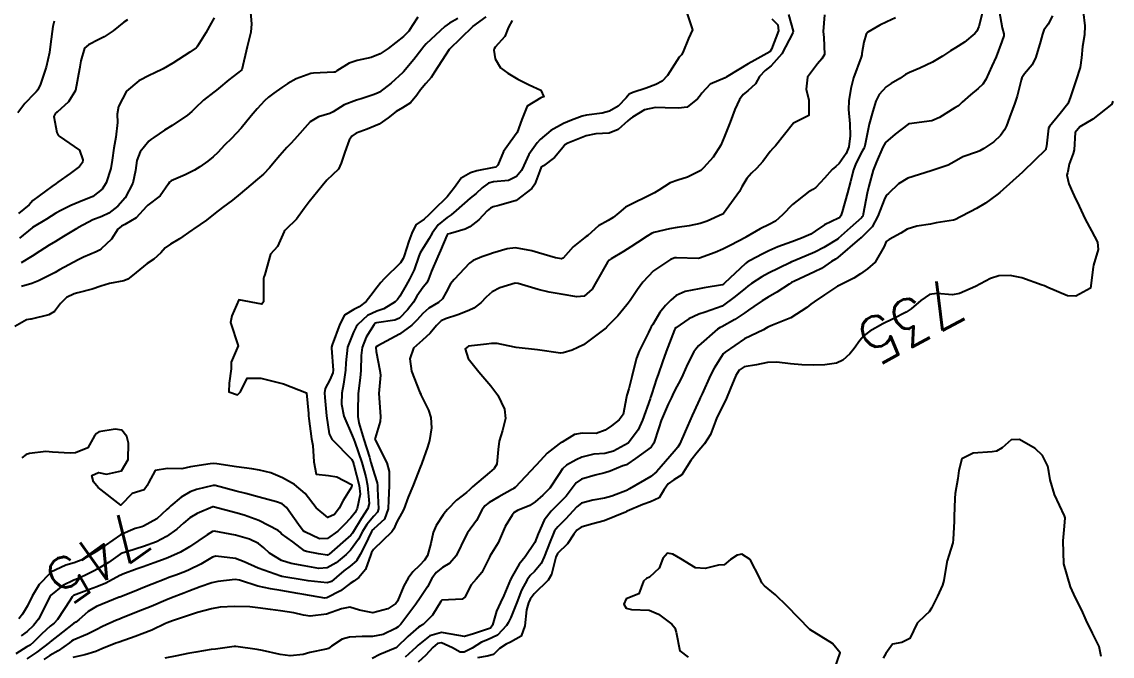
# Model space of a CAD drawing. Header units: metres. Extents: x 318500 to 325275, y 7408834 to 7428799.
# Drawn here: x 323891.1 to 323985.8, y 7421386 to 7421441.2 of the extents above; entities that cross this region are included whole.
import ezdxf
from ezdxf.enums import TextEntityAlignment as Align

# ---------------------------------------------------------------- set-up
doc = ezdxf.new("R2010")
doc.units = ezdxf.units.M
doc.header["$MEASUREMENT"] = 0
for name, color, linetype in [('Cotas', 45, 'Continuous'), ('Curvas de Nivel 1m', 11, 'Continuous'), ('Curvas de Nivel 5m', 15, 'Continuous'), ('Vias Primárias', 230, 'Continuous')]:
    doc.layers.add(name, color=color, linetype=linetype)
doc.styles.add('Style-STANDARD', font='STANDARD.shx')

msp = doc.modelspace()

# ---------------------------------------------------------------- linework, layer by layer
at = {"layer": 'Curvas de Nivel 1m', "flags": 128}
for points, elevation in [([(323948.909, 7421441.875), (323949.378, 7421440.499), (323949.011, 7421439.74), (323948.533, 7421438.507), (323948.412, 7421438.325), (323948.226, 7421438.101), (323947.202, 7421436.525), (323946.725, 7421436.01), (323946.198, 7421435.73), (323945.343, 7421435.403), (323944.187, 7421435.044), (323943.87, 7421434.888), (323943.616, 7421434.576), (323942.916, 7421433.835), (323942.163, 7421433.426), (323941.511, 7421433.249), (323940.156, 7421433.053), (323939.794, 7421432.987), (323938.846, 7421432.64), (323938.147, 7421432.336), (323937.062, 7421431.74), (323936.133, 7421430.956), (323935.88, 7421430.674), (323935.157, 7421429.642), (323934.721, 7421428.691), (323934.523, 7421428.264), (323934.086, 7421427.739), (323933.395, 7421427.395), (323932.078, 7421427.258), (323931.652, 7421427.159), (323931.094, 7421426.74), (323930.561, 7421426.249), (323930.061, 7421425.857), (323928.823, 7421424.768), (323928.41, 7421424.409), (323928.041, 7421424.167), (323927.283, 7421423.539), (323926.742, 7421422.799), (323926.48, 7421422.336), (323926.001, 7421421.573), (323925.71, 7421421.097), (323925.597, 7421420.814), (323925.182, 7421419.613), (323924.787, 7421418.822), (323924.488, 7421418.298), (323923.948, 7421417.333), (323923.747, 7421417.029), (323923.542, 7421416.836), (323922.539, 7421416.243), (323921.928, 7421416.032), (323921.139, 7421415.65), (323920.293, 7421414.876), (323920.131, 7421414.655), (323919.903, 7421414.213), (323919.402, 7421412.887), (323919.238, 7421411.521), (323919.22, 7421410.89), (323919.045, 7421409.689), (323918.892, 7421408.894), (323918.854, 7421407.928), (323919.057, 7421406.891), (323919.785, 7421405.222), (323919.93, 7421404.878), (323920.017, 7421404.637), (323920.624, 7421402.871), (323920.992, 7421401.613), (323921.141, 7421400.866), (323921.275, 7421399.296), (323921.156, 7421398.865), (323920.571, 7421397.986), (323919.902, 7421396.878), (323919.816, 7421396.731), (323919.667, 7421396.543), (323917.799, 7421394.908), (323917.717, 7421394.841), (323917.649, 7421394.816), (323916.859, 7421394.922), (323915.833, 7421395.118), (323915.653, 7421395.204), (323914.629, 7421395.982), (323913.667, 7421396.68), (323913.525, 7421396.819), (323913.351, 7421396.965), (323911.683, 7421397.83), (323910.407, 7421398.292), (323909.692, 7421398.485), (323907.726, 7421399.014), (323907.7, 7421399.008), (323906.328, 7421398.423), (323905.685, 7421398.048), (323905.148, 7421397.608), (323904.559, 7421397.087), (323903.663, 7421396.435), (323902.784, 7421395.984), (323901.654, 7421395.56), (323900.314, 7421395.14), (323899.81, 7421394.985), (323899.646, 7421394.897), (323898.621, 7421394.18), (323897.626, 7421393.586), (323897.365, 7421393.442), (323896.862, 7421393.188), (323896.018, 7421392.792), (323895.611, 7421392.629), (323894.653, 7421392.166), (323893.591, 7421391.31), (323893.552, 7421391.269), (323893.531, 7421391.231), (323893.487, 7421391.129), (323892.545, 7421389.245), (323892.108, 7421388.706), (323891.554, 7421388.182), (323891.024, 7421387.789)], 744), ([(323910.945, 7421442.345), (323911.033, 7421441.008), (323910.977, 7421440.281), (323910.661, 7421439.014), (323910.21, 7421437.02), (323909.083, 7421436.151), (323908.185, 7421435.374), (323908.006, 7421435.228), (323907.764, 7421435.054), (323906.874, 7421434.358), (323906.159, 7421433.687), (323905.849, 7421433.38), (323905.49, 7421433.08), (323904.141, 7421432.162), (323903.479, 7421431.764), (323902.559, 7421431.116), (323902.301, 7421430.945), (323902.125, 7421430.812), (323901.365, 7421429.877), (323901.074, 7421429.135), (323900.965, 7421428.259), (323900.727, 7421427.14), (323900.057, 7421425.89), (323899.437, 7421425.159), (323898.659, 7421424.552), (323898.036, 7421424.259), (323897.262, 7421423.957), (323896.021, 7421423.294), (323895.961, 7421423.26), (323895.858, 7421423.202), (323894.718, 7421422.511), (323894.003, 7421422.088), (323893.473, 7421421.763), (323892.646, 7421421.25), (323891.986, 7421420.811), (323891.03, 7421420.219)], 749), ([(323957.704, 7421441.811), (323958.123, 7421440.382), (323958.103, 7421440.227), (323957.138, 7421438.396), (323956.22, 7421437.369), (323955.673, 7421436.958), (323955.192, 7421436.42), (323954.847, 7421435.776), (323954.191, 7421435.183), (323953.765, 7421434.858), (323953.448, 7421434.441), (323953.057, 7421433.557), (323952.637, 7421432.453), (323952.137, 7421431.157), (323951.825, 7421430.465), (323951.163, 7421429.426), (323950.325, 7421428.487), (323950.219, 7421428.368), (323950.096, 7421428.253), (323948.926, 7421427.663), (323948.084, 7421427.423), (323947.426, 7421427.174), (323946.456, 7421426.534), (323946.068, 7421426.308), (323945.56, 7421426.043), (323944.058, 7421425.336), (323943.551, 7421425.079), (323942.968, 7421424.581), (323942.467, 7421424.163), (323942.04, 7421423.913), (323941.194, 7421423.441), (323940.27, 7421422.616), (323940.127, 7421422.51), (323940.017, 7421422.441), (323939.013, 7421421.627), (323938.139, 7421420.648), (323937.989, 7421420.58), (323937.456, 7421420.655), (323935.996, 7421421.091), (323935.413, 7421421.264), (323934.003, 7421421.533), (323933.267, 7421421.445), (323931.995, 7421421.058), (323931.749, 7421420.977), (323931.078, 7421420.739), (323930.31, 7421420.424), (323929.984, 7421420.186), (323928.65, 7421418.77), (323928.351, 7421418.388), (323927.954, 7421417.692), (323927.634, 7421417.096), (323927.305, 7421416.79), (323926.451, 7421416.283), (323925.925, 7421415.837), (323925.444, 7421415.28), (323924.981, 7421414.814), (323923.902, 7421414.019), (323922.038, 7421413.004), (323921.891, 7421412.933), (323921.857, 7421412.894), (323921.85, 7421412.86), (323921.885, 7421412.521), (323922.212, 7421410.855), (323922.244, 7421410.464), (323922.117, 7421408.856), (323922.223, 7421407.263), (323922.27, 7421406.853), (323922.216, 7421406.442), (323921.782, 7421404.991), (323921.768, 7421404.873), (323921.78, 7421404.835), (323922.796, 7421402.844), (323923.002, 7421402.101), (323923.008, 7421400.841), (323922.955, 7421399.598), (323922.92, 7421398.842), (323922.603, 7421397.93), (323921.674, 7421397.113), (323921.546, 7421396.987), (323921.475, 7421396.862), (323920.885, 7421395.64), (323920.496, 7421394.872), (323920.185, 7421394.332), (323919.635, 7421393.848), (323919.073, 7421393.444), (323918.44, 7421392.898), (323917.997, 7421392.522), (323917.612, 7421392.395), (323915.971, 7421392.579), (323915.615, 7421392.64), (323913.692, 7421392.959), (323913.62, 7421392.977), (323913.597, 7421392.983), (323911.63, 7421393.673), (323910.405, 7421394.242), (323909.643, 7421394.53), (323907.952, 7421394.73), (323907.644, 7421394.64), (323906.653, 7421394.036), (323905.627, 7421393.529), (323905.299, 7421393.4), (323904.466, 7421393.087), (323903.855, 7421392.858), (323903.615, 7421392.766), (323902.425, 7421392.294), (323901.603, 7421391.961), (323901.005, 7421391.722), (323899.59, 7421391.166), (323899.546, 7421391.151), (323897.582, 7421390.363), (323896.845, 7421389.92), (323896.039, 7421389.195), (323895.769, 7421388.996), (323895.565, 7421388.86), (323894.636, 7421388.131), (323893.541, 7421387.268), (323893.519, 7421387.251), (323893.498, 7421387.231), (323892.395, 7421386.379), (323891.518, 7421385.796)], 742), ([(323960.838, 7421441.788), (323960.728, 7421440.345), (323960.791, 7421439.806), (323960.847, 7421438.344), (323960.623, 7421437.949), (323960.222, 7421437.517), (323959.371, 7421436.363), (323959.247, 7421435.312), (323959.485, 7421434.36), (323959.492, 7421433.029), (323958.15, 7421432.38), (323956.58, 7421430.403), (323956.354, 7421430.179), (323956.123, 7421429.915), (323955.476, 7421429.05), (323954.92, 7421428.422), (323954.506, 7421428.014), (323954.087, 7421427.561), (323953.673, 7421426.84), (323953.452, 7421426.439), (323952.051, 7421424.521), (323951.983, 7421424.461), (323950.656, 7421423.865), (323950.037, 7421423.648), (323949.095, 7421423.439), (323948.032, 7421423.295), (323947.365, 7421423.185), (323946.025, 7421422.865), (323945.795, 7421422.772), (323945.439, 7421422.549), (323944.58, 7421421.993), (323944.006, 7421421.608), (323943.367, 7421421.209), (323942.294, 7421420.587), (323942.118, 7421420.459), (323941.987, 7421420.294), (323941.04, 7421418.604), (323940.642, 7421417.928), (323939.951, 7421417.339), (323939.319, 7421417.26), (323937.953, 7421417.496), (323936.928, 7421417.687), (323935.959, 7421417.919), (323934.234, 7421418.428), (323933.966, 7421418.446), (323932.622, 7421418.059), (323931.955, 7421417.702), (323931.437, 7421417.246), (323930.968, 7421416.74), (323930.379, 7421416.3), (323929.93, 7421416.089), (323928.971, 7421415.718), (323927.919, 7421415.359), (323927.529, 7421415.172), (323927.11, 7421414.788), (323926.575, 7421414.122), (323925.897, 7421413.51), (323925.127, 7421412.811), (323924.798, 7421411.895), (323924.964, 7421410.813), (323925.689, 7421408.945), (323925.753, 7421408.801), (323925.775, 7421408.746), (323925.828, 7421408.639), (323926.431, 7421407.409), (323926.627, 7421406.792), (323926.692, 7421405.896), (323926.527, 7421404.793), (323926.353, 7421404.212), (323925.846, 7421402.799), (323925.823, 7421402.726), (323925.747, 7421402.519), (323925.078, 7421400.81), (323924.676, 7421399.855), (323924.298, 7421398.821), (323924.087, 7421398.431), (323923.683, 7421397.716), (323923.413, 7421397.095), (323923.239, 7421396.836), (323921.654, 7421395.31), (323921.478, 7421395.035), (323921.413, 7421394.862), (323920.942, 7421393.555), (323920.36, 7421392.873), (323919.93, 7421392.562), (323919.612, 7421392.338), (323918.768, 7421391.727), (323917.593, 7421391.095), (323917.428, 7421391.077), (323915.597, 7421391.39), (323915.063, 7421391.48), (323913.602, 7421391.731), (323912.704, 7421391.873), (323911.607, 7421392.109), (323909.99, 7421392.639), (323909.615, 7421392.694), (323908.132, 7421392.515), (323907.61, 7421392.404), (323906.596, 7421392.064), (323905.599, 7421391.69), (323905.154, 7421391.52), (323904.085, 7421391.093), (323903.588, 7421390.887), (323902.333, 7421390.362), (323901.579, 7421390.057), (323899.762, 7421389.337), (323899.571, 7421389.261), (323899.318, 7421389.154), (323898.108, 7421388.626), (323897.557, 7421388.333), (323896.804, 7421387.935), (323895.543, 7421387.426), (323895.403, 7421387.342), (323895.228, 7421387.205), (323894.24, 7421386.509), (323893.523, 7421386.082), (323893.007, 7421385.748)], 741), ([(323974.552, 7421441.9), (323974.269, 7421440.769), (323974.077, 7421440.358), (323973.91, 7421440.174), (323973.009, 7421439.422), (323972.241, 7421438.91), (323971.782, 7421438.652), (323971.086, 7421438.207), (323970.225, 7421437.684), (323969.137, 7421437.154), (323968.215, 7421436.772), (323967.874, 7421436.593), (323967.393, 7421436.258), (323966.65, 7421435.819), (323966.199, 7421435.534), (323965.597, 7421434.871), (323965.315, 7421434.283), (323965.033, 7421433.421), (323964.736, 7421432.291), (323964.38, 7421430.544), (323964.307, 7421430.297), (323964.249, 7421430.177), (323964.125, 7421429.948), (323963.565, 7421428.851), (323963.353, 7421428.311), (323963.104, 7421427.295), (323962.852, 7421426.318), (323962.391, 7421424.663), (323962.273, 7421424.327), (323962.176, 7421424.2), (323962.047, 7421424.116), (323960.856, 7421423.523), (323960.029, 7421422.971), (323959.649, 7421422.732), (323958.849, 7421422.368), (323958.015, 7421422.064), (323956.783, 7421421.624), (323956.003, 7421421.274), (323955.429, 7421420.986), (323954.394, 7421420.426), (323954.133, 7421420.284), (323953.987, 7421420.175), (323952.165, 7421418.457), (323952.063, 7421418.365), (323951.968, 7421418.32), (323950.391, 7421418.056), (323949.962, 7421417.982), (323948.726, 7421417.735), (323947.953, 7421417.399), (323947.475, 7421416.989), (323947.037, 7421416.524), (323946.543, 7421415.919), (323945.915, 7421414.865), (323945.792, 7421414.662), (323945.717, 7421414.543), (323945.534, 7421414.173), (323944.727, 7421412.557), (323944.495, 7421411.946), (323944.161, 7421410.565), (323944.105, 7421410.317), (323943.84, 7421409.27), (323943.672, 7421408.732), (323943.63, 7421408.572), (323943.343, 7421407.047), (323943.012, 7421406.578), (323942.324, 7421406.063), (323941.796, 7421405.675), (323940.991, 7421405.403), (323939.792, 7421405.423), (323939.115, 7421405.305), (323938.048, 7421404.646), (323937.88, 7421404.547), (323937.778, 7421404.487), (323936.732, 7421403.689), (323935.808, 7421402.669), (323935.749, 7421402.6), (323933.962, 7421400.697), (323933.826, 7421400.602), (323933.728, 7421400.554), (323932.533, 7421399.897), (323931.71, 7421399.392), (323931.334, 7421399.097), (323931.076, 7421398.729), (323930.596, 7421397.826), (323929.829, 7421396.748), (323929.667, 7421396.492), (323928.845, 7421394.762), (323928.288, 7421394.122), (323927.634, 7421393.735), (323927.094, 7421393.319), (323926.732, 7421392.789), (323926.341, 7421392.061), (323925.592, 7421390.923), (323925.542, 7421390.849), (323925.51, 7421390.801), (323925.335, 7421390.551), (323924.014, 7421388.823), (323923.797, 7421388.596), (323923.564, 7421388.424), (323922.483, 7421387.919), (323921.553, 7421387.744), (323920.677, 7421387.745), (323919.552, 7421387.687), (323918.936, 7421387.503), (323918.002, 7421386.903), (323917.734, 7421386.71), (323917.536, 7421386.644), (323916.113, 7421386.35), (323915.529, 7421386.174), (323914.415, 7421386.062), (323913.528, 7421386.19), (323911.993, 7421386.523), (323911.534, 7421386.612), (323909.684, 7421386.872), (323909.538, 7421386.87), (323907.918, 7421386.653), (323907.533, 7421386.602), (323906.203, 7421386.387), (323905.528, 7421386.252), (323904.555, 7421386.054), (323903.521, 7421385.845)], 739), ([(323976.033, 7421442.144), (323976.268, 7421440.65), (323976.428, 7421440.138), (323976.425, 7421439.972), (323976.253, 7421439.458), (323975.758, 7421438.147), (323975.397, 7421437.321), (323974.86, 7421436.16), (323974.603, 7421435.766), (323974.198, 7421435.375), (323973.524, 7421434.842), (323972.797, 7421434.184), (323972.477, 7421433.887), (323972.175, 7421433.697), (323970.828, 7421432.872), (323970.164, 7421432.577), (323968.204, 7421432.303), (323968.151, 7421432.292), (323968.123, 7421432.277), (323968.089, 7421432.251), (323966.994, 7421431.409), (323966.134, 7421430.692), (323965.906, 7421430.273), (323965.374, 7421429.018), (323965.063, 7421428.286), (323964.681, 7421426.893), (323964.561, 7421426.293), (323964.212, 7421424.457), (323964.17, 7421424.298), (323964.127, 7421424.221), (323964.048, 7421424.137), (323963.074, 7421423.275), (323962.04, 7421422.33), (323962.02, 7421422.315), (323960.792, 7421421.563), (323960.008, 7421421.164), (323958.146, 7421420.378), (323957.989, 7421420.306), (323957.843, 7421420.237), (323955.979, 7421419.332), (323955.383, 7421419.009), (323954.505, 7421418.425), (323954.19, 7421418.204), (323953.964, 7421418.027), (323953.086, 7421417.31), (323951.94, 7421416.46), (323950.467, 7421415.947), (323949.929, 7421415.754), (323949.061, 7421415.361), (323947.911, 7421414.585), (323947.872, 7421414.549), (323947.851, 7421414.511), (323947.811, 7421414.414), (323947.073, 7421412.522), (323946.77, 7421411.634), (323946.389, 7421410.532), (323946.251, 7421410.137), (323945.835, 7421408.876), (323945.751, 7421408.621), (323945.733, 7421408.541), (323945.692, 7421408.405), (323945.015, 7421406.552), (323944.658, 7421405.697), (323943.802, 7421404.57), (323943.78, 7421404.554), (323942.507, 7421403.844), (323941.766, 7421403.66), (323940.789, 7421403.58), (323939.761, 7421403.34), (323939.273, 7421403.111), (323938.429, 7421402.633), (323938.065, 7421402.319), (323937.742, 7421401.83), (323936.959, 7421400.652), (323936.351, 7421400.03), (323935.712, 7421399.445), (323935.242, 7421399.142), (323934.166, 7421398.693), (323933.873, 7421398.521), (323933.694, 7421398.303), (323933.084, 7421397.301), (323932.821, 7421396.708), (323932.476, 7421395.898), (323931.759, 7421394.719), (323931.719, 7421394.649), (323931.646, 7421394.459), (323931.063, 7421393.294), (323930.562, 7421392.736), (323930.128, 7421392.227), (323929.596, 7421391.148), (323929.358, 7421390.989), (323927.592, 7421390.889), (323927.54, 7421390.831), (323927.512, 7421390.781), (323926.77, 7421389.596), (323925.953, 7421388.796), (323925.717, 7421388.649), (323925.566, 7421388.549), (323924.638, 7421387.729), (323923.668, 7421386.828), (323923.604, 7421386.764), (323923.538, 7421386.721), (323922.209, 7421386.171), (323921.525, 7421385.839)], 738), ([(323983.329, 7421442.05), (323983.475, 7421440.845), (323983.437, 7421440.048), (323983.262, 7421439.038), (323983.189, 7421438.051), (323983.068, 7421437.211), (323982.689, 7421436.055), (323982.558, 7421435.703), (323982.188, 7421434.57), (323982.048, 7421434.196), (323981.975, 7421434.063), (323981.323, 7421433.224), (323980.401, 7421432.086), (323980.322, 7421431.924), (323980.134, 7421430.379), (323980.088, 7421430.133), (323980.064, 7421430.091), (323979.1, 7421429.115), (323978.101, 7421428.162), (323978.076, 7421428.135), (323978.053, 7421428.111), (323976.082, 7421426.357), (323975.821, 7421426.144), (323974.823, 7421425.404), (323974.062, 7421424.948), (323973.553, 7421424.679), (323972.591, 7421424.185), (323972.23, 7421424.006), (323972.046, 7421423.951), (323970.559, 7421423.696), (323970.041, 7421423.603), (323968.859, 7421423.417), (323968.033, 7421423.141), (323967.473, 7421422.811), (323966.457, 7421422.266), (323966.214, 7421422.072), (323966.014, 7421421.643), (323965.255, 7421420.281), (323964.584, 7421419.699), (323963.985, 7421419.272), (323963.405, 7421418.882), (323962.244, 7421418.326), (323962.056, 7421418.242), (323961.968, 7421418.187), (323960.839, 7421417.459), (323959.947, 7421416.839), (323959.668, 7421416.631), (323959.309, 7421416.359), (323957.931, 7421415.433), (323956.334, 7421414.822), (323955.913, 7421414.623), (323955.778, 7421414.546), (323955.535, 7421414.414), (323954.436, 7421413.893), (323953.902, 7421413.611), (323952.196, 7421412.455), (323952.04, 7421412.306), (323951.884, 7421412.093), (323951.254, 7421411.085), (323950.935, 7421410.474), (323950.201, 7421408.842), (323950.043, 7421408.487), (323949.977, 7421408.349), (323949.833, 7421408.026), (323949.35, 7421406.96), (323949.151, 7421406.497), (323948.733, 7421405.564), (323948.273, 7421404.505), (323948.086, 7421404.198), (323947.773, 7421403.831), (323946.661, 7421402.526), (323946.233, 7421402.053), (323945.747, 7421401.658), (323943.907, 7421400.567), (323943.791, 7421400.508), (323943.729, 7421400.478), (323942.349, 7421399.952), (323941.717, 7421399.757), (323940.717, 7421399.603), (323939.711, 7421399.336), (323939.309, 7421399.021), (323938.963, 7421398.627), (323938.359, 7421397.968), (323937.679, 7421397.27), (323937.389, 7421396.929), (323937.255, 7421396.646), (323937.008, 7421395.994), (323936.494, 7421394.657), (323936.228, 7421394.075), (323935.631, 7421393.388), (323935.264, 7421393.037), (323935, 7421392.679), (323934.517, 7421391.776), (323934.111, 7421390.692), (323933.577, 7421389.394), (323933.339, 7421388.936), (323933.203, 7421388.704), (323932.421, 7421387.848), (323931.551, 7421387.455), (323931.025, 7421387.251), (323930.215, 7421386.74), (323929.536, 7421386.39), (323929.173, 7421386.394), (323928.507, 7421386.765), (323927.546, 7421387.178), (323927.203, 7421387.126), (323926.819, 7421386.787), (323926.191, 7421386.133), (323925.52, 7421385.497)], 736), ([(323928.97, 7421441.469), (323928.264, 7421441.064), (323927.856, 7421440.786), (323926.237, 7421439.258), (323926.021, 7421439.024), (323925.849, 7421438.814), (323925.14, 7421437.902), (323924.264, 7421436.829), (323924.239, 7421436.8), (323924.209, 7421436.767), (323923.193, 7421435.848), (323922.183, 7421435.076), (323922.043, 7421435.002), (323921.697, 7421434.867), (323920.576, 7421434.482), (323920.172, 7421434.368), (323919.105, 7421433.961), (323918.157, 7421433.353), (323917.863, 7421433.206), (323916.872, 7421432.929), (323916.145, 7421432.479), (323914.782, 7421430.96), (323914.476, 7421430.613), (323914.119, 7421430.243), (323913.515, 7421429.57), (323913.023, 7421428.981), (323912.604, 7421428.473), (323912.084, 7421427.936), (323911.581, 7421427.494), (323910.988, 7421427.006), (323910.062, 7421426.226), (323909.399, 7421425.684), (323908.534, 7421425.035), (323908.254, 7421424.831), (323908.044, 7421424.663), (323907.137, 7421423.95), (323906.022, 7421423.171), (323905.96, 7421423.132), (323905.87, 7421423.072), (323904.783, 7421422.314), (323904.001, 7421421.851), (323903.556, 7421421.545), (323903.161, 7421421.108), (323902.551, 7421420.547), (323901.98, 7421420.16), (323900.699, 7421419.139), (323900.304, 7421418.805), (323899.963, 7421418.655), (323898.699, 7421418.428), (323897.955, 7421418.213), (323897.198, 7421417.941), (323895.946, 7421417.615), (323895.629, 7421417.521), (323894.958, 7421417.215), (323894.458, 7421416.697), (323893.922, 7421416.005), (323893.446, 7421415.708), (323891.911, 7421415.339), (323891.842, 7421415.33), (323891.507, 7421415.264), (323890.486, 7421414.692)], 747), ([(323956.275, 7421441.434), (323956.778, 7421440.913), (323956.853, 7421440.401), (323956.236, 7421438.794), (323956.084, 7421438.56), (323955.84, 7421438.414), (323954.793, 7421437.856), (323954.221, 7421437.521), (323952.432, 7421436.457), (323952.301, 7421436.366), (323952.208, 7421436.307), (323950.91, 7421435.769), (323950.187, 7421434.982), (323949.985, 7421434.69), (323949.82, 7421434.494), (323948.907, 7421433.765), (323948.167, 7421433.676), (323946.998, 7421433.697), (323946.168, 7421433.724), (323945.194, 7421433.526), (323944.155, 7421432.888), (323943.968, 7421432.756), (323943.74, 7421432.574), (323942.9, 7421431.825), (323942.139, 7421431.511), (323940.967, 7421431.436), (323940.137, 7421431.282), (323938.531, 7421430.644), (323938.282, 7421430.493), (323938.124, 7421430.272), (323937.382, 7421429.386), (323936.409, 7421428.667), (323936.231, 7421428.536), (323936.093, 7421428.234), (323935.671, 7421427.081), (323935.411, 7421426.68), (323934.06, 7421425.655), (323932.54, 7421425.208), (323932.054, 7421425.109), (323931.81, 7421424.975), (323931.538, 7421424.735), (323930.807, 7421423.974), (323930.029, 7421423.372), (323929.619, 7421423.163), (323928.335, 7421422.775), (323928.092, 7421422.706), (323928.017, 7421422.592), (323927.478, 7421421.308), (323927.239, 7421420.791), (323926.69, 7421419.512), (323926.431, 7421418.803), (323926.273, 7421418.498), (323925.959, 7421418.109), (323925.428, 7421417.335), (323925.119, 7421416.818), (323924.615, 7421416.135), (323923.919, 7421415.431), (323923.513, 7421415.239), (323921.912, 7421415.012), (323921.804, 7421414.969), (323921.697, 7421414.862), (323921.011, 7421413.757), (323920.655, 7421412.872), (323920.577, 7421412.176), (323920.558, 7421410.873), (323920.487, 7421410.238), (323920.316, 7421408.875), (323920.281, 7421407.342), (323920.283, 7421406.875), (323920.37, 7421406.305), (323920.811, 7421404.87), (323921.292, 7421403.329), (323921.431, 7421402.863), (323921.74, 7421401.827), (323921.973, 7421401.097), (323921.994, 7421400.856), (323921.992, 7421400.59), (323922.093, 7421398.854), (323922.005, 7421398.546), (323921.69, 7421398.204), (323921.064, 7421397.481), (323920.7, 7421396.87), (323920.337, 7421396.2), (323919.654, 7421395.255), (323919.285, 7421394.885), (323918.391, 7421394.147), (323917.632, 7421393.716), (323916.888, 7421393.664), (323915.634, 7421393.885), (323914.507, 7421394.081), (323913.641, 7421394.345), (323912.611, 7421394.976), (323912.119, 7421395.448), (323911.658, 7421395.826), (323910.861, 7421396.201), (323909.665, 7421396.543), (323907.814, 7421396.894), (323907.668, 7421396.866), (323907.199, 7421396.58), (323905.655, 7421395.547), (323904.874, 7421395.082), (323904.05, 7421394.687), (323903.641, 7421394.527), (323902.596, 7421394.149), (323901.63, 7421393.808), (323901.123, 7421393.632), (323899.853, 7421393.147), (323899.685, 7421393.083), (323899.618, 7421393.046), (323898.392, 7421392.384), (323897.603, 7421392.059), (323896.968, 7421391.818), (323895.591, 7421391.295), (323895.529, 7421391.263), (323895.467, 7421391.202), (323895.281, 7421390.899), (323894.193, 7421389.221), (323893.89, 7421388.901), (323893.561, 7421388.633), (323892.826, 7421387.965), (323892.104, 7421387.252), (323891.801, 7421386.991), (323891.534, 7421386.834), (323890.567, 7421386.227)], 743), ([(323893.889, 7421441.236), (323893.793, 7421440.777), (323893.592, 7421439.24), (323893.483, 7421438.505), (323893.208, 7421437.245), (323892.705, 7421435.772), (323892.482, 7421435.255), (323892.342, 7421435.093), (323892.175, 7421434.952), (323891.358, 7421434.072), (323890.739, 7421433.274)], 752), ([(323900.262, 7421441.366), (323899.961, 7421441.154), (323899.011, 7421440.406), (323898.241, 7421439.885), (323897.791, 7421439.63), (323896.881, 7421439.193), (323896.546, 7421438.878), (323896.209, 7421437.787), (323896.128, 7421437.274), (323896.114, 7421437.201), (323896.104, 7421437.106), (323895.766, 7421435.206), (323895.155, 7421434.225), (323894.151, 7421433.329), (323894.091, 7421433.291), (323894.022, 7421433.232), (323893.855, 7421432.944), (323894.133, 7421431.566), (323894.236, 7421431.333), (323894.328, 7421431.227), (323896.112, 7421430.031), (323896.401, 7421429.197), (323896.354, 7421428.94), (323896.091, 7421428.611), (323895.3, 7421427.994), (323894.229, 7421427.228), (323894.069, 7421427.12), (323893.696, 7421426.865), (323892.054, 7421425.655), (323891.884, 7421425.43), (323891.739, 7421425.263), (323890.805, 7421424.506)], 751), ([(323925.49, 7421441.6), (323925.002, 7421440.823), (323924.715, 7421440.363), (323924.246, 7421439.903), (323922.915, 7421438.85), (323922.225, 7421438.391), (323921.44, 7421438.09), (323920.219, 7421437.806), (323919.537, 7421437.577), (323918.453, 7421436.908), (323918.301, 7421436.817), (323918.208, 7421436.792), (323916.434, 7421436.709), (323916.206, 7421436.676), (323914.931, 7421436.227), (323914.193, 7421435.818), (323913.687, 7421435.476), (323912.979, 7421434.982), (323912.524, 7421434.637), (323912.17, 7421434.298), (323911.548, 7421433.611), (323911.023, 7421433.007), (323910.139, 7421431.941), (323909.304, 7421431.028), (323908.709, 7421430.446), (323908.112, 7421429.831), (323907.714, 7421429.438), (323907.242, 7421429.053), (323906.57, 7421428.586), (323906.088, 7421428.289), (323905.284, 7421427.88), (323904.074, 7421427.357), (323903.923, 7421427.251), (323903.835, 7421427.102), (323903.109, 7421426.06), (323902.051, 7421425.243), (323901.933, 7421425.122), (323901.022, 7421424.148), (323900.026, 7421423.572), (323899.75, 7421423.429), (323899.432, 7421423.159), (323898.89, 7421422.283), (323897.994, 7421421.449), (323897.833, 7421421.341), (323897.541, 7421421.184), (323896.457, 7421420.724), (323895.983, 7421420.496), (323894.375, 7421419.625), (323893.972, 7421419.391), (323893.687, 7421419.234), (323892.544, 7421418.669), (323891.958, 7421418.439), (323891.058, 7421418.164)], 748), ([(323931.398, 7421441.614), (323930.26, 7421440.763), (323930.243, 7421440.75), (323928.23, 7421438.78), (323926.964, 7421436.799), (323926.658, 7421436.349), (323926.195, 7421435.806), (323925.734, 7421435.267), (323925.414, 7421434.818), (323924.857, 7421434.136), (323924.163, 7421433.701), (323923.611, 7421433.385), (323922.932, 7421432.848), (323922.144, 7421432.276), (323921.106, 7421431.842), (323920.136, 7421431.49), (323919.78, 7421431.247), (323919.526, 7421430.896), (323919.151, 7421429.863), (323918.842, 7421428.903), (323918.621, 7421428.376), (323918.084, 7421427.87), (323917.582, 7421427.412), (323917.174, 7421426.923), (323916.056, 7421425.535), (323915.628, 7421424.944), (323914.96, 7421424.027), (323914.023, 7421423.128), (323913.936, 7421423.047), (323913.891, 7421422.962), (323913.309, 7421421.662), (323912.705, 7421420.979), (323912.209, 7421419.223), (323912.13, 7421418.988), (323912.097, 7421418.859), (323912.101, 7421416.988), (323912.094, 7421416.832), (323911.935, 7421416.638), (323909.94, 7421417.02), (323909.335, 7421415.609), (323909.212, 7421415.027), (323909.89, 7421413.02), (323909.289, 7421411.606), (323909.274, 7421411.026), (323909.107, 7421409.762), (323909.087, 7421409.027), (323909.827, 7421408.745), (323910.081, 7421409.016), (323910.659, 7421410.197), (323911.848, 7421410.195), (323912.889, 7421409.929), (323913.841, 7421409.712), (323915.83, 7421408.94), (323915.994, 7421407.12), (323916.011, 7421406.937), (323916.038, 7421406.705), (323916.259, 7421404.933), (323916.363, 7421404.34), (323916.451, 7421402.929), (323916.675, 7421401.862), (323917.738, 7421401.736), (323918.471, 7421401.633), (323919.731, 7421400.951), (323919.763, 7421400.88), (323919.766, 7421400.843), (323919.727, 7421400.712), (323919.027, 7421399.574), (323918.679, 7421398.895), (323918.252, 7421398.341), (323917.688, 7421398.088), (323916.681, 7421398.925), (323915.719, 7421400.18), (323914.787, 7421400.949), (323913.736, 7421401.543), (323912.741, 7421401.976), (323911.742, 7421402.203), (323911.063, 7421402.32), (323909.745, 7421402.507), (323908.035, 7421402.749), (323907.747, 7421402.773), (323907.467, 7421402.764), (323905.744, 7421402.479), (323904.979, 7421402.318), (323903.742, 7421402.345), (323902.678, 7421402.173), (323902.1, 7421401.116), (323901.977, 7421400.866), (323901.721, 7421400.492), (323900.688, 7421400.163), (323899.7, 7421399.15), (323897.723, 7421400.695), (323897.313, 7421401.184), (323897.168, 7421401.753), (323897.738, 7421402.012), (323898.434, 7421401.867), (323899.74, 7421402.158), (323900.329, 7421403.141), (323900.365, 7421404.548), (323900.218, 7421405.143), (323899.788, 7421405.684), (323899.191, 7421405.757), (323897.785, 7421405.53), (323897.567, 7421405.399), (323897.392, 7421405.184), (323896.811, 7421404.142), (323895.758, 7421403.723), (323895.291, 7421403.673), (323893.758, 7421403.782), (323893.17, 7421403.828), (323891.756, 7421403.652), (323891.457, 7421403.561), (323891.081, 7421403.267)], 746), ([(323980.668, 7421441.701), (323980.273, 7421440.974), (323979.914, 7421440.446), (323979.786, 7421440.097), (323979.619, 7421439.465), (323979.222, 7421438.105), (323978.888, 7421437.453), (323978.218, 7421436.663), (323978.003, 7421436.323), (323977.938, 7421436.114), (323977.598, 7421434.71), (323977.395, 7421434.122), (323976.912, 7421432.874), (323976.648, 7421432.133), (323976.495, 7421431.795), (323976.148, 7421431.307), (323975.548, 7421430.739), (323974.69, 7421430.162), (323974.332, 7421429.962), (323974.126, 7421429.884), (323972.852, 7421429.45), (323972.112, 7421429.014), (323971.585, 7421428.721), (323970.1, 7421428.22), (323968.093, 7421427.578), (323967.264, 7421427.082), (323966.402, 7421426.267), (323966.233, 7421426.113), (323966.074, 7421425.846), (323965.49, 7421424.278), (323964.976, 7421423.345), (323964.022, 7421422.414), (323963.958, 7421422.364), (323963.892, 7421422.302), (323962.004, 7421420.697), (323961.788, 7421420.546), (323961.462, 7421420.335), (323960.593, 7421419.742), (323959.986, 7421419.436), (323958.231, 7421418.633), (323957.971, 7421418.506), (323957.761, 7421418.383), (323956.694, 7421417.664), (323955.952, 7421417.233), (323955.438, 7421416.924), (323954.704, 7421416.422), (323954.25, 7421416.112), (323953.932, 7421415.893), (323953.064, 7421415.302), (323951.913, 7421414.653), (323951.78, 7421414.594), (323951.54, 7421414.466), (323949.895, 7421413.021), (323949.65, 7421412.735), (323949.495, 7421412.494), (323948.945, 7421411.428), (323948.541, 7421410.503), (323948.318, 7421410.043), (323947.84, 7421409.166), (323947.63, 7421408.716), (323947.533, 7421408.514), (323947.251, 7421407.946), (323946.656, 7421406.527), (323946.435, 7421405.896), (323946.011, 7421404.537), (323945.777, 7421404.201), (323944.427, 7421403.227), (323943.753, 7421402.74), (323943.642, 7421402.681), (323943.327, 7421402.574), (323942.208, 7421402.123), (323941.744, 7421401.964), (323940.916, 7421401.777), (323939.738, 7421401.42), (323939.258, 7421401.101), (323938.904, 7421400.628), (323938.397, 7421399.956), (323937.709, 7421399.246), (323937.396, 7421398.953), (323937.08, 7421398.649), (323936.484, 7421397.862), (323935.956, 7421396.666), (323935.662, 7421395.914), (323934.822, 7421394.682), (323934.3, 7421394.031), (323933.622, 7421392.808), (323933.586, 7421392.735), (323933.567, 7421392.701), (323932.986, 7421391.32), (323932.696, 7421390.709), (323932.349, 7421389.945), (323931.98, 7421388.716), (323931.808, 7421388.476), (323931.565, 7421388.369), (323930.325, 7421387.972), (323929.555, 7421387.745), (323928.393, 7421387.932), (323927.56, 7421388.104), (323926.534, 7421387.811), (323925.543, 7421386.98), (323925.451, 7421386.891), (323925.351, 7421386.803), (323924.409, 7421385.934)], 737), ([(323984.893, 7421386.016), (323984.711, 7421386.86), (323984.128, 7421388.024), (323983.587, 7421389.169), (323983.207, 7421390.036), (323982.668, 7421391.102), (323982.222, 7421392.051), (323981.65, 7421394.06), (323981.594, 7421396.061), (323981.693, 7421397.334), (323981.756, 7421398.059), (323981.702, 7421398.22), (323980.829, 7421400.074), (323980.461, 7421401.367), (323980.352, 7421402.081), (323980.239, 7421402.557), (323979.774, 7421403.471), (323979.164, 7421404.096), (323977.792, 7421404.877), (323977.062, 7421404.85), (323976.275, 7421404.133), (323975.777, 7421403.847), (323975.42, 7421403.789), (323973.775, 7421403.679), (323972.77, 7421403.18), (323972.505, 7421402.183), (323972.441, 7421401.491), (323972.209, 7421400.185), (323972.161, 7421399.748), (323972.121, 7421398.186), (323972.119, 7421397.763), (323972.035, 7421396.186), (323971.983, 7421395.879), (323971.659, 7421394.782), (323971.513, 7421394.332), (323971.477, 7421394.193), (323971.211, 7421392.612), (323971.094, 7421392.198), (323970.666, 7421391.259), (323970.134, 7421390.212), (323969.927, 7421389.883), (323969.59, 7421389.558), (323968.898, 7421388.912), (323968.588, 7421388.235), (323968.245, 7421387.554), (323967.554, 7421387.211), (323966.742, 7421387.068), (323966.18, 7421386.264), (323965.952, 7421385.849)], 734), ([(323961.52, 7421384.33), (323962.207, 7421386.32), (323961.552, 7421387.127), (323959.57, 7421388.35), (323957.6, 7421390.38), (323956.571, 7421391.357), (323955.617, 7421392.142), (323955.383, 7421392.412), (323955.234, 7421392.805), (323954.391, 7421394.423), (323953.657, 7421394.889), (323953.266, 7421394.825), (323952.675, 7421394.445), (323952.109, 7421393.987), (323951.642, 7421393.931), (323950.458, 7421393.658), (323949.638, 7421393.716), (323948.362, 7421394.503), (323947.656, 7421394.908), (323947.199, 7421394.975), (323946.797, 7421394.523), (323946.482, 7421393.683), (323945.625, 7421392.9), (323945.373, 7421392.793), (323945.127, 7421392.545), (323944.716, 7421391.442), (323943.605, 7421391.028), (323943.411, 7421390.563), (323943.595, 7421390.206), (323944.06, 7421390.088), (323945.593, 7421390.041), (323946.417, 7421389.698), (323947.575, 7421388.825), (323947.824, 7421388.506), (323947.941, 7421388.128), (323948.266, 7421386.499), (323948.993, 7421385.947)], 734)]:
    msp.add_lwpolyline(points, dxfattribs=dict(at, elevation=elevation))
at = {"layer": 'Curvas de Nivel 5m', "flags": 128}
for points, elevation in [([(323933.689, 7421441.288), (323933.367, 7421440.713), (323933.074, 7421439.891), (323932.234, 7421438.964), (323932.131, 7421438.831), (323932.093, 7421438.731), (323932.222, 7421437.96), (323932.681, 7421437.189), (323933.333, 7421436.713), (323934.202, 7421436.198), (323935.18, 7421435.7), (323936.188, 7421435.226), (323936.454, 7421434.667), (323936.25, 7421434.598), (323936.179, 7421434.576), (323934.997, 7421433.858), (323934.554, 7421432.694), (323934.138, 7421431.549), (323933.521, 7421430.709), (323932.941, 7421429.895), (323932.444, 7421428.725), (323932.267, 7421428.558), (323932.097, 7421428.519), (323930.617, 7421428.22), (323930.09, 7421428.051), (323929.268, 7421427.577), (323928.696, 7421426.771), (323928.062, 7421425.977), (323926.85, 7421424.798), (323926.459, 7421424.388), (323926.038, 7421424.037), (323925.328, 7421423.52), (323924.985, 7421422.82), (323924.733, 7421422.099), (323924.309, 7421420.827), (323924.221, 7421420.594), (323923.984, 7421420.226), (323922.572, 7421418.851), (323922.288, 7421418.532), (323921.959, 7421418.121), (323921.431, 7421417.382), (323921, 7421416.869), (323920.394, 7421416.415), (323919.929, 7421416.17), (323919.136, 7421415.678), (323918.709, 7421414.898), (323918.07, 7421413.086), (323918.006, 7421412.908), (323917.994, 7421412.803), (323918.132, 7421410.906), (323918.104, 7421410.659), (323917.847, 7421410.06), (323917.452, 7421409.299), (323917.391, 7421408.917), (323917.416, 7421408.507), (323917.576, 7421406.914), (323917.787, 7421405.358), (323918.017, 7421404.906), (323919.754, 7421403.14), (323919.888, 7421402.879), (323919.954, 7421402.672), (323920.417, 7421400.873), (323920.481, 7421400.11), (323920.217, 7421398.875), (323920.043, 7421398.528), (323919.688, 7421398.069), (323919.104, 7421397.463), (323918.561, 7421396.897), (323917.663, 7421396.257), (323916.967, 7421396.224), (323915.669, 7421396.831), (323915.537, 7421396.941), (323915.141, 7421397.483), (323914.099, 7421398.956), (323913.705, 7421399.263), (323913.226, 7421399.448), (323911.713, 7421399.85), (323910.563, 7421400.161), (323909.72, 7421400.386), (323907.902, 7421400.863), (323907.727, 7421400.868), (323906.258, 7421400.525), (323905.719, 7421400.32), (323904.943, 7421399.85), (323904.028, 7421399.095), (323903.859, 7421398.936), (323903.695, 7421398.774), (323902.807, 7421397.985), (323901.673, 7421397.345), (323901.507, 7421397.288), (323900.935, 7421397.131), (323899.664, 7421396.577), (323897.65, 7421395.18), (323896.391, 7421394.44), (323895.634, 7421394.138), (323894.911, 7421393.93), (323893.621, 7421393.322), (323893.57, 7421393.282), (323893.511, 7421393.232), (323892.593, 7421392.257), (323891.997, 7421391.254), (323891.582, 7421390.413), (323891.158, 7421389.68), (323890.841, 7421389.267)], 745), ([(323907.798, 7421441.523), (323907.547, 7421441.057), (323907.088, 7421440.221), (323906.367, 7421439.069), (323906.307, 7421438.992), (323906.229, 7421438.923), (323905.698, 7421438.551), (323904.215, 7421437.587), (323903.365, 7421437.108), (323902.597, 7421436.723), (323902.201, 7421436.551), (323901.269, 7421436.059), (323900.18, 7421435.15), (323899.503, 7421433.817), (323899.385, 7421433.161), (323899.405, 7421432.423), (323899.27, 7421431.163), (323899.078, 7421430.203), (323898.94, 7421429.167), (323898.833, 7421428.425), (323898.424, 7421427.175), (323898.065, 7421426.632), (323897.245, 7421426.001), (323896.053, 7421425.495), (323895.349, 7421425.211), (323894.475, 7421424.792), (323894.04, 7421424.547), (323893.238, 7421424.036), (323892.021, 7421423.298), (323891.997, 7421423.283), (323891.972, 7421423.26), (323890.896, 7421422.382)], 750), ([(323967.009, 7421441.532), (323966.274, 7421441.178), (323965.658, 7421440.89), (323964.615, 7421440.295), (323964.452, 7421440.103), (323964.247, 7421439.422), (323964.093, 7421438.441), (323964.076, 7421438.302), (323964.025, 7421438.1), (323963.376, 7421436.313), (323963.126, 7421435.386), (323962.946, 7421434.319), (323962.915, 7421433.573), (323963.03, 7421432.317), (323963.08, 7421431.256), (323962.947, 7421430.318), (323962.716, 7421429.726), (323962.108, 7421428.852), (323961.831, 7421428.606), (323961.503, 7421428.336), (323960.854, 7421427.577), (323960.076, 7421426.78), (323959.83, 7421426.598), (323959.425, 7421426.36), (323958.059, 7421425.286), (323957.202, 7421424.393), (323956.584, 7421423.86), (323956.037, 7421423.567), (323955.258, 7421423.191), (323954.02, 7421422.462), (323954.001, 7421422.45), (323953.967, 7421422.431), (323952.69, 7421421.77), (323952.004, 7421421.404), (323951.352, 7421421.117), (323949.992, 7421420.625), (323949.876, 7421420.607), (323947.992, 7421420.674), (323947.849, 7421420.656), (323947.466, 7421420.518), (323945.98, 7421419.535), (323945.067, 7421418.554), (323944.606, 7421417.915), (323943.946, 7421416.954), (323943.79, 7421416.724), (323943.679, 7421416.573), (323942.886, 7421415.62), (323941.911, 7421414.631), (323941.887, 7421414.614), (323941.859, 7421414.591), (323939.895, 7421413.093), (323938.927, 7421412.634), (323938.127, 7421412.406), (323937.886, 7421412.382), (323935.89, 7421412.67), (323934.052, 7421412.858), (323933.892, 7421412.886), (323932.384, 7421413.212), (323931.895, 7421413.216), (323931.469, 7421413.16), (323929.892, 7421412.983), (323929.622, 7421412.754), (323929.878, 7421411.923), (323930.807, 7421410.741), (323931.842, 7421409.548), (323932.442, 7421408.714), (323933.022, 7421407.504), (323933.122, 7421406.707), (323932.852, 7421405.651), (323932.56, 7421404.712), (323932.472, 7421404.01), (323932.371, 7421402.714), (323932.128, 7421402.334), (323931.743, 7421401.995), (323930.26, 7421400.742), (323929.98, 7421400.493), (323929.723, 7421400.272), (323928.876, 7421399.6), (323928.071, 7421398.774), (323927.902, 7421398.572), (323927.693, 7421398.308), (323927.084, 7421397.381), (323926.835, 7421396.788), (323926.631, 7421395.819), (323926.35, 7421394.793), (323926.072, 7421394.368), (323925.637, 7421393.903), (323925.078, 7421393.359), (323924.656, 7421392.814), (323924.285, 7421392.145), (323923.733, 7421390.828), (323923.588, 7421390.622), (323922.892, 7421390.149), (323921.579, 7421389.786), (323920.428, 7421390.025), (323919.584, 7421390.307), (323918.854, 7421390.162), (323917.578, 7421389.684), (323916.156, 7421389.512), (323915.577, 7421389.606), (323914.718, 7421389.81), (323913.58, 7421389.971), (323912.691, 7421390.083), (323911.583, 7421390.247), (323910.897, 7421390.314), (323909.583, 7421390.358), (323908.331, 7421390.284), (323907.581, 7421390.16), (323906.349, 7421389.829), (323905.575, 7421389.565), (323904.169, 7421389.091), (323903.723, 7421388.942), (323903.567, 7421388.87), (323902.386, 7421388.283), (323901.553, 7421387.973), (323900.924, 7421387.755), (323899.542, 7421387.264), (323899.459, 7421387.234), (323899.27, 7421387.154), (323898.047, 7421386.658), (323897.529, 7421386.432), (323896.573, 7421386.141), (323895.521, 7421385.91)], 740), ([(323985.913, 7421434.285), (323985.807, 7421434.016), (323984.167, 7421432.704), (323983.045, 7421432.047), (323982.639, 7421431.567), (323982.541, 7421430.054), (323982.444, 7421429.736), (323982.111, 7421428.794), (323981.993, 7421428.171), (323981.958, 7421428.062), (323981.898, 7421427.863), (323982.09, 7421427.086), (323982.389, 7421426.362), (323982.536, 7421426.053), (323982.97, 7421425.142), (323983.493, 7421424.038), (323984.035, 7421423.001), (323984.566, 7421422.025), (323984.638, 7421421.399), (323984.231, 7421420.028), (323984.187, 7421419.838), (323983.97, 7421418.03), (323982.682, 7421417.326), (323981.959, 7421417.352), (323980.244, 7421418.086), (323979.972, 7421418.216), (323979.767, 7421418.299), (323977.982, 7421418.911), (323976.969, 7421419.141), (323975.985, 7421419.112), (323975.275, 7421418.856), (323973.97, 7421418.17), (323972.582, 7421417.563), (323971.959, 7421417.459), (323970.606, 7421417.564), (323969.959, 7421417.462), (323969.224, 7421416.958), (323968.384, 7421416.243), (323967.937, 7421415.946), (323966.821, 7421415.371), (323965.926, 7421414.915), (323964.795, 7421414.287), (323964.293, 7421413.916), (323963.908, 7421413.487), (323963.413, 7421412.792), (323963.057, 7421412.313), (323962.447, 7421411.756), (323961.878, 7421411.515), (323960.866, 7421411.349), (323959.875, 7421411.329), (323958.872, 7421411.368), (323957.876, 7421411.448), (323956.69, 7421411.586), (323955.877, 7421411.549), (323954.923, 7421411.371), (323953.871, 7421411.185), (323953.413, 7421410.891), (323953.125, 7421410.441), (323952.65, 7421409.25), (323952.34, 7421408.452), (323951.825, 7421407.444), (323951.486, 7421406.794), (323951.363, 7421406.467), (323950.948, 7421405.317), (323950.404, 7421404.481), (323949.772, 7421403.736), (323949.221, 7421403.04), (323948.889, 7421402.499), (323948.453, 7421401.8), (323947.743, 7421401.373), (323947.247, 7421401.008), (323946.91, 7421400.522), (323946.462, 7421399.786), (323945.714, 7421399.45), (323945.041, 7421399.219), (323943.701, 7421398.632), (323943.65, 7421398.612), (323943.541, 7421398.562), (323941.692, 7421397.807), (323940.603, 7421397.52), (323939.686, 7421397.253), (323939.325, 7421396.982), (323939.063, 7421396.626), (323938.496, 7421395.798), (323937.653, 7421394.947), (323937.508, 7421394.642), (323937.129, 7421393.146), (323936.824, 7421392.652), (323935.602, 7421391.462), (323935.27, 7421391), (323935.131, 7421390.677), (323934.958, 7421390.053), (323934.804, 7421388.681), (323934.47, 7421387.772), (323933.548, 7421387.241), (323933.174, 7421387.075), (323932.595, 7421386.709), (323932.064, 7421386.185), (323931.533, 7421386.041), (323930.689, 7421385.891)], 735)]:
    msp.add_lwpolyline(points, dxfattribs=dict(at, elevation=elevation))
at = {"layer": 'Vias Primárias'}
for points in [[(323715.644, 7420145.548, 0), (323709.04, 7420132.939)], [(323831.088, 7420001.787, 0), (323833.844, 7420008.443, 0.220888)]]:
    msp.add_lwpolyline(points, format="xyb", dxfattribs=at)

# ---------------------------------------------------------------- texts
at = {"layer": 'Cotas', "style": 'Style-STANDARD'}
for s, rotation, p in [('735', 208.3318, (323968.359, 7421415.128, 735)), ('745', 215.54388, (323897.693, 7421394.566, 745))]:
    msp.add_text(s, height=4, rotation=rotation, dxfattribs=at).set_placement(p, align=Align.MIDDLE_CENTER)

doc.saveas('drawing.dxf')
